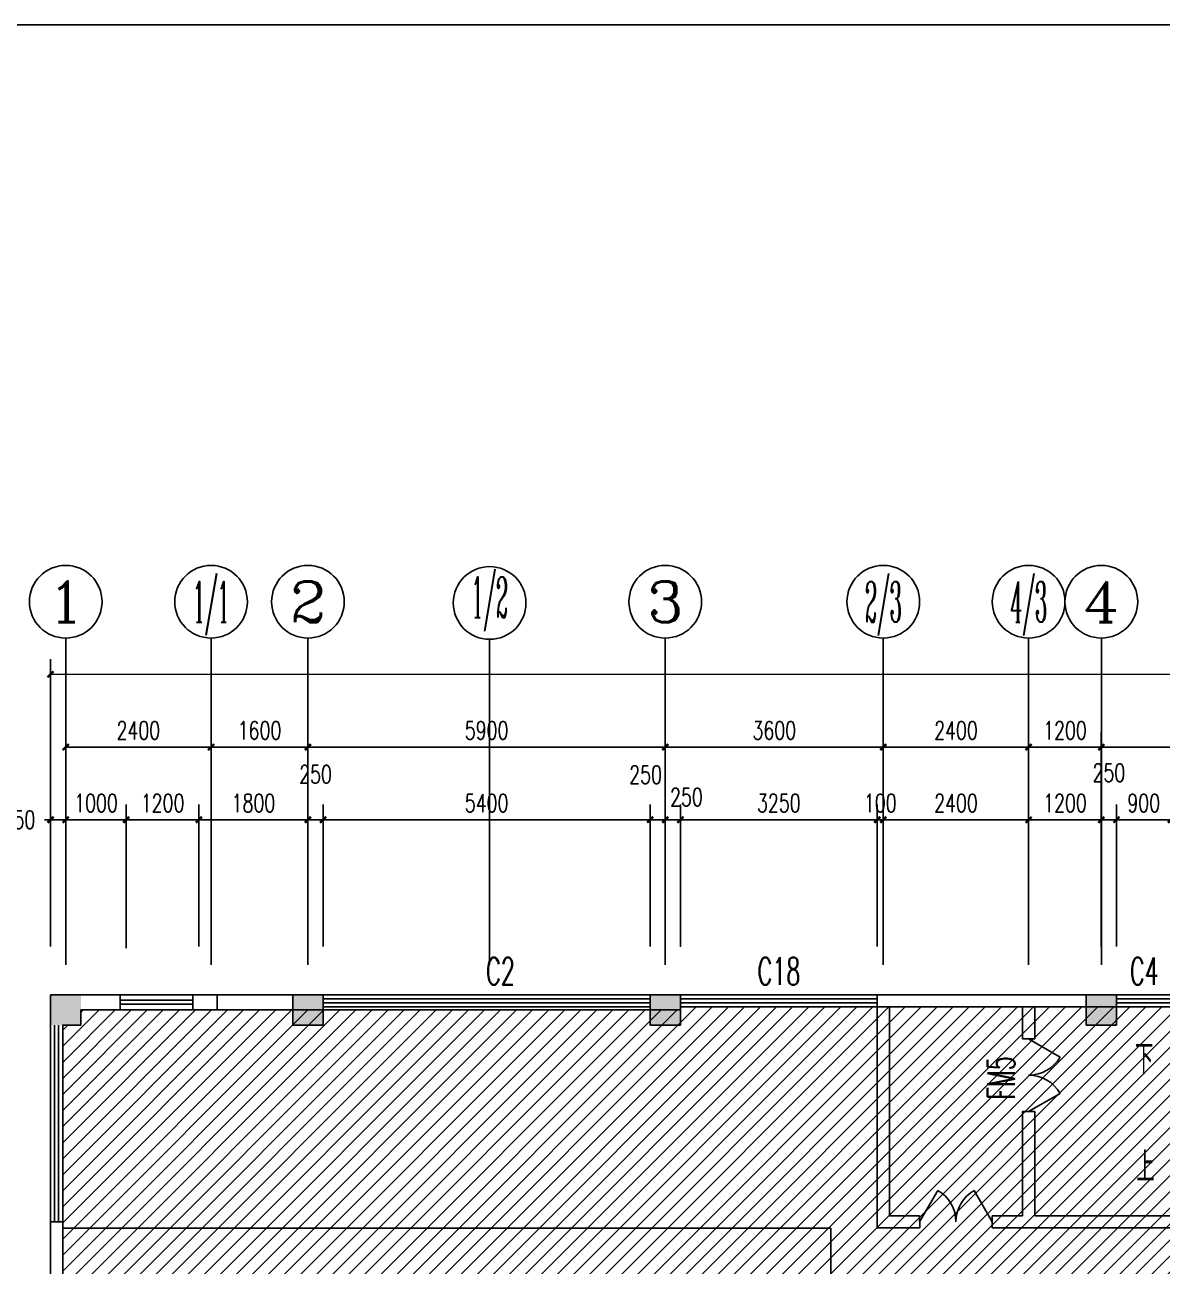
# Model space of a CAD drawing. Extents: x 392800 to 1041602, y -388882 to -94077.
# Drawn here: x 417702 to 436482, y -187086 to -166588 of the extents above; entities that cross this region are included whole.
import ezdxf
from ezdxf.enums import TextEntityAlignment as Align

# ---------------------------------------------------------------- set-up
doc = ezdxf.new("R2010")
doc.units = 0
doc.header["$LTSCALE"] = 1000
doc.header["$MEASUREMENT"] = 0
for name, color, linetype in [('AXIS_TEXT', 7, 'Continuous'), ('IBS-完成面', 2, 'Continuous'), ('IBS-轴号', 160, 'Continuous'), ('IBS－墙体', 6, 'Continuous'), ('IBS－外尺寸标注', 51, 'Continuous'), ('IBS－窗', 1, 'Continuous'), ('IDS－门', 3, 'Continuous'), ('PUB_HATCH', 8, 'Continuous'), ('PUB_TEXT', 7, 'Continuous'), ('WALL', 255, 'Continuous'), ('WINDOW_TEXT', 7, 'Continuous')]:
    doc.layers.add(name, color=color, linetype=linetype)
doc.styles.add('_HZFS', font='txt.shx', dxfattribs={"width": 0.6, "bigfont": 'HZFS.shx'})
doc.styles.add('_TCH_DIM_T3', font='SIMPLEX', dxfattribs={"width": 0.705882, "bigfont": 'GBCBIG'})
doc.styles.add('COMPLEX', font='COMPLEX')
doc.styles.add('SIMPLEX', font='SIMPLEX.SHX', dxfattribs={"width": 0.7})
doc.dimstyles.new('_TCH_ARCH&&100', dxfattribs={"dimtxt": 297.5, "dimasz": 100, "dimexe": 250, "dimexo": 300, "dimgap": 126.25, "dimtad": 1, "dimdec": 0, "dimzin": 0, "dimdsep": 46, "dimtxsty": '_TCH_DIM_T3', "dimblk": 'ARCHTICK', "dimcen": 0.09, "dimclrt": 7, "dimazin": 2, "dimtfac": 1, "dimtdec": 0, "dimtix": 1, "dimtmove": 2, "dimatfit": 3, "dimfxl": 1, "dimtolj": 1, "dimtzin": 0, "dimarcsym": 0})

# ---------------------------------------------------------------- blocks, each defined once
blk = doc.blocks.new('_AXISO')
blk.add_circle((0, 0), 0.5)
at = {"layer": 'AXIS_TEXT', "style": 'COMPLEX', "width": 1.041667}
blk.add_attdef('A', text='', height=0.56, dxfattribs=at).set_placement((-0.25, -0.28), (0.25, -0.28), align=Align.FIT)
blk = doc.blocks.new('_ArchTick')
at = {"color": 0, "linetype": 'ByBlock', "const_width": 0.4}
blk.add_lwpolyline([(-0.5, -0.5), (0.5, 0.5)], dxfattribs=at)
blk = doc.blocks.new('*D249')
at = {"layer": 'Defpoints', "color": 0, "transparency": 16777216}
for p in [(422377, -178514), (420777, -182109), (422377, -182109)]:
    blk.add_point(p, dxfattribs=at)
at = {"layer": 'IBS－外尺寸标注', "color": 0, "lineweight": -2, "transparency": 16777216}
for p, q in [((420777, -181809), (420777, -178264)), ((422377, -181809), (422377, -178264)), ((420777, -178514), (422377, -178514))]:
    blk.add_line(p, q, dxfattribs=at)
at = {"layer": 'IBS－外尺寸标注', "color": 0, "lineweight": -2, "transparency": 16777216, "xscale": 100, "yscale": 100, "zscale": 100, "rotation": 180}
blk.add_blockref('_ArchTick', (420777, -178514), dxfattribs=at)
at = {"layer": 'IBS－外尺寸标注', "color": 0, "lineweight": -2, "transparency": 16777216, "xscale": 100, "yscale": 100, "zscale": 100}
blk.add_blockref('_ArchTick', (422377, -178514), dxfattribs=at)
at = {"layer": 'IBS－外尺寸标注', "color": 7, "transparency": 16777216, "insert": (421577, -178239), "char_height": 297.5, "attachment_point": 5, "style": '_TCH_DIM_T3'}
blk.add_mtext('\\A1;1600', dxfattribs=at)
blk = doc.blocks.new('*D250')
at = {"layer": 'Defpoints', "color": 0, "transparency": 16777216}
for p in [(420777, -178514), (418377, -182109), (420777, -182109)]:
    blk.add_point(p, dxfattribs=at)
at = {"layer": 'IBS－外尺寸标注', "color": 0, "lineweight": -2, "transparency": 16777216}
for p, q in [((418377, -181809), (418377, -178264)), ((420777, -181809), (420777, -178264)), ((418377, -178514), (420777, -178514))]:
    blk.add_line(p, q, dxfattribs=at)
at = {"layer": 'IBS－外尺寸标注', "color": 0, "lineweight": -2, "transparency": 16777216, "xscale": 100, "yscale": 100, "zscale": 100, "rotation": 180}
blk.add_blockref('_ArchTick', (418377, -178514), dxfattribs=at)
at = {"layer": 'IBS－外尺寸标注', "color": 0, "lineweight": -2, "transparency": 16777216, "xscale": 100, "yscale": 100, "zscale": 100}
blk.add_blockref('_ArchTick', (420777, -178514), dxfattribs=at)
at = {"layer": 'IBS－外尺寸标注', "color": 7, "transparency": 16777216, "insert": (419577, -178239), "char_height": 297.5, "attachment_point": 5, "style": '_TCH_DIM_T3'}
blk.add_mtext('\\A1;2400', dxfattribs=at)
blk = doc.blocks.new('*D283')
at = {"layer": 'Defpoints', "color": 0, "transparency": 16777216}
for p in [(418127, -179714), (418127, -182109), (418377, -182109)]:
    blk.add_point(p, dxfattribs=at)
at = {"layer": 'IBS－外尺寸标注', "color": 0, "lineweight": -2, "transparency": 16777216}
for p, q in [((418127, -181809), (418127, -179464)), ((418377, -181809), (418377, -179464)), ((418127, -179714), (418027, -179714)), ((418377, -179714), (418127, -179714)), ((418377, -179714), (418477, -179714))]:
    blk.add_line(p, q, dxfattribs=at)
at = {"layer": 'IBS－外尺寸标注', "color": 0, "lineweight": -2, "transparency": 16777216, "xscale": 100, "yscale": 100, "zscale": 100}
blk.add_blockref('_ArchTick', (418127, -179714), dxfattribs=at)
at = {"layer": 'IBS－外尺寸标注', "color": 0, "lineweight": -2, "transparency": 16777216, "xscale": 100, "yscale": 100, "zscale": 100, "rotation": 180}
blk.add_blockref('_ArchTick', (418377, -179714), dxfattribs=at)
at = {"layer": 'IBS－外尺寸标注', "color": 7, "transparency": 16777216, "insert": (417605, -179714), "char_height": 297.5, "attachment_point": 5, "style": '_TCH_DIM_T3'}
blk.add_mtext('\\A1;250', dxfattribs=at)
blk = doc.blocks.new('_WBLK')
for p, q in [((-0.5, 0.5), (0.5, 0.5)), ((0.5, 0.167), (-0.5, 0.167)), ((0.5, -0.167), (-0.5, -0.167)), ((-0.5, -0.5), (0.5, -0.5))]:
    blk.add_line(p, q)
at = {"layer": 'WINDOW_TEXT', "style": 'SIMPLEX', "flags": 9}
blk.add_attdef('A', text='', height=1, dxfattribs=at).set_placement((0, 1.5), align=Align.MIDDLE)
blk = doc.blocks.new('*D291')
at = {"layer": 'Defpoints', "color": 0, "transparency": 16777216}
for p in [(436627, -179714), (435727, -182109), (436627, -182109)]:
    blk.add_point(p, dxfattribs=at)
at = {"layer": 'IBS－外尺寸标注', "color": 0, "lineweight": -2, "transparency": 16777216}
for p, q in [((435727, -181809), (435727, -179464)), ((436627, -181809), (436627, -179464)), ((435727, -179714), (436627, -179714))]:
    blk.add_line(p, q, dxfattribs=at)
at = {"layer": 'IBS－外尺寸标注', "color": 0, "lineweight": -2, "transparency": 16777216, "xscale": 100, "yscale": 100, "zscale": 100, "rotation": 180}
blk.add_blockref('_ArchTick', (435727, -179714), dxfattribs=at)
at = {"layer": 'IBS－外尺寸标注', "color": 0, "lineweight": -2, "transparency": 16777216, "xscale": 100, "yscale": 100, "zscale": 100}
blk.add_blockref('_ArchTick', (436627, -179714), dxfattribs=at)
at = {"layer": 'IBS－外尺寸标注', "color": 7, "transparency": 16777216, "insert": (436177, -179439), "char_height": 297.5, "attachment_point": 5, "style": '_TCH_DIM_T3'}
blk.add_mtext('\\A1;900', dxfattribs=at)
blk = doc.blocks.new('*D292')
at = {"layer": 'Defpoints', "color": 0, "transparency": 16777216}
for p in [(435727, -179714), (435477, -182109), (435727, -182109)]:
    blk.add_point(p, dxfattribs=at)
at = {"layer": 'IBS－外尺寸标注', "color": 0, "lineweight": -2, "transparency": 16777216}
for p, q in [((435477, -181809), (435477, -179464)), ((435727, -181809), (435727, -179464)), ((435477, -179714), (435377, -179714)), ((435477, -179714), (435727, -179714)), ((435727, -179714), (435827, -179714))]:
    blk.add_line(p, q, dxfattribs=at)
at = {"layer": 'IBS－外尺寸标注', "color": 0, "lineweight": -2, "transparency": 16777216, "xscale": 100, "yscale": 100, "zscale": 100}
blk.add_blockref('_ArchTick', (435477, -179714), dxfattribs=at)
at = {"layer": 'IBS－外尺寸标注', "color": 0, "lineweight": -2, "transparency": 16777216, "xscale": 100, "yscale": 100, "zscale": 100, "rotation": 180}
blk.add_blockref('_ArchTick', (435727, -179714), dxfattribs=at)
at = {"layer": 'IBS－外尺寸标注', "color": 7, "transparency": 16777216, "insert": (435602, -178939), "char_height": 297.5, "attachment_point": 5, "style": '_TCH_DIM_T3'}
blk.add_mtext('\\A1;250', dxfattribs=at)
blk = doc.blocks.new('*D293')
at = {"layer": 'Defpoints', "color": 0, "transparency": 16777216}
for p in [(435477, -179714), (434277, -182109), (435477, -182109)]:
    blk.add_point(p, dxfattribs=at)
at = {"layer": 'IBS－外尺寸标注', "color": 0, "lineweight": -2, "transparency": 16777216}
for p, q in [((434277, -181809), (434277, -179464)), ((435477, -181809), (435477, -179464)), ((434277, -179714), (435477, -179714))]:
    blk.add_line(p, q, dxfattribs=at)
at = {"layer": 'IBS－外尺寸标注', "color": 0, "lineweight": -2, "transparency": 16777216, "xscale": 100, "yscale": 100, "zscale": 100, "rotation": 180}
blk.add_blockref('_ArchTick', (434277, -179714), dxfattribs=at)
at = {"layer": 'IBS－外尺寸标注', "color": 0, "lineweight": -2, "transparency": 16777216, "xscale": 100, "yscale": 100, "zscale": 100}
blk.add_blockref('_ArchTick', (435477, -179714), dxfattribs=at)
at = {"layer": 'IBS－外尺寸标注', "color": 7, "transparency": 16777216, "insert": (434877, -179439), "char_height": 297.5, "attachment_point": 5, "style": '_TCH_DIM_T3'}
blk.add_mtext('\\A1;1200', dxfattribs=at)
blk = doc.blocks.new('*D294')
at = {"layer": 'Defpoints', "color": 0, "transparency": 16777216}
for p in [(431877, -179714), (431877, -182109), (434277, -182109)]:
    blk.add_point(p, dxfattribs=at)
at = {"layer": 'IBS－外尺寸标注', "color": 0, "lineweight": -2, "transparency": 16777216}
for p, q in [((431877, -181809), (431877, -179464)), ((434277, -181809), (434277, -179464)), ((434277, -179714), (431877, -179714))]:
    blk.add_line(p, q, dxfattribs=at)
at = {"layer": 'IBS－外尺寸标注', "color": 0, "lineweight": -2, "transparency": 16777216, "xscale": 100, "yscale": 100, "zscale": 100, "rotation": 180}
blk.add_blockref('_ArchTick', (431877, -179714), dxfattribs=at)
at = {"layer": 'IBS－外尺寸标注', "color": 0, "lineweight": -2, "transparency": 16777216, "xscale": 100, "yscale": 100, "zscale": 100}
blk.add_blockref('_ArchTick', (434277, -179714), dxfattribs=at)
at = {"layer": 'IBS－外尺寸标注', "color": 7, "transparency": 16777216, "insert": (433077, -179439), "char_height": 297.5, "attachment_point": 5, "style": '_TCH_DIM_T3'}
blk.add_mtext('\\A1;2400', dxfattribs=at)
blk = doc.blocks.new('*D295')
at = {"layer": 'Defpoints', "color": 0, "transparency": 16777216}
for p in [(428527, -179714), (428527, -182110), (431777, -182107)]:
    blk.add_point(p, dxfattribs=at)
at = {"layer": 'IBS－外尺寸标注', "color": 0, "lineweight": -2, "transparency": 16777216}
for p, q in [((428527, -181810), (428527, -179464)), ((431777, -181807), (431777, -179464)), ((431777, -179714), (428527, -179714))]:
    blk.add_line(p, q, dxfattribs=at)
at = {"layer": 'IBS－外尺寸标注', "color": 0, "lineweight": -2, "transparency": 16777216, "xscale": 100, "yscale": 100, "zscale": 100, "rotation": 180}
blk.add_blockref('_ArchTick', (428527, -179714), dxfattribs=at)
at = {"layer": 'IBS－外尺寸标注', "color": 0, "lineweight": -2, "transparency": 16777216, "xscale": 100, "yscale": 100, "zscale": 100}
blk.add_blockref('_ArchTick', (431777, -179714), dxfattribs=at)
at = {"layer": 'IBS－外尺寸标注', "color": 7, "transparency": 16777216, "insert": (430152, -179439), "char_height": 297.5, "attachment_point": 5, "style": '_TCH_DIM_T3'}
blk.add_mtext('\\A1;3250', dxfattribs=at)
blk = doc.blocks.new('*D296')
at = {"layer": 'Defpoints', "color": 0, "transparency": 16777216}
for p in [(431777, -179714), (431777, -182107), (431877, -182109)]:
    blk.add_point(p, dxfattribs=at)
at = {"layer": 'IBS－外尺寸标注', "color": 0, "lineweight": -2, "transparency": 16777216}
for p, q in [((431777, -181807), (431777, -179464)), ((431877, -181809), (431877, -179464)), ((431777, -179714), (431677, -179714)), ((431877, -179714), (431777, -179714)), ((431877, -179714), (431977, -179714))]:
    blk.add_line(p, q, dxfattribs=at)
at = {"layer": 'IBS－外尺寸标注', "color": 0, "lineweight": -2, "transparency": 16777216, "xscale": 100, "yscale": 100, "zscale": 100}
blk.add_blockref('_ArchTick', (431777, -179714), dxfattribs=at)
at = {"layer": 'IBS－外尺寸标注', "color": 0, "lineweight": -2, "transparency": 16777216, "xscale": 100, "yscale": 100, "zscale": 100, "rotation": 180}
blk.add_blockref('_ArchTick', (431877, -179714), dxfattribs=at)
at = {"layer": 'IBS－外尺寸标注', "color": 7, "transparency": 16777216, "insert": (431827, -179439), "char_height": 297.5, "attachment_point": 5, "style": '_TCH_DIM_T3'}
blk.add_mtext('\\A1;100', dxfattribs=at)
blk = doc.blocks.new('*D297')
at = {"layer": 'Defpoints', "color": 0, "transparency": 16777216}
for p in [(428527, -179714), (428277, -182109), (428527, -182110)]:
    blk.add_point(p, dxfattribs=at)
at = {"layer": 'IBS－外尺寸标注', "color": 0, "lineweight": -2, "transparency": 16777216}
for p, q in [((428277, -181809), (428277, -179464)), ((428527, -181810), (428527, -179464)), ((428277, -179714), (428177, -179714)), ((428277, -179714), (428527, -179714)), ((428527, -179714), (428627, -179714))]:
    blk.add_line(p, q, dxfattribs=at)
at = {"layer": 'IBS－外尺寸标注', "color": 0, "lineweight": -2, "transparency": 16777216, "xscale": 100, "yscale": 100, "zscale": 100}
blk.add_blockref('_ArchTick', (428277, -179714), dxfattribs=at)
at = {"layer": 'IBS－外尺寸标注', "color": 0, "lineweight": -2, "transparency": 16777216, "xscale": 100, "yscale": 100, "zscale": 100, "rotation": 180}
blk.add_blockref('_ArchTick', (428527, -179714), dxfattribs=at)
at = {"layer": 'IBS－外尺寸标注', "color": 7, "transparency": 16777216, "insert": (428627, -179340), "char_height": 297.5, "attachment_point": 5, "style": '_TCH_DIM_T3'}
blk.add_mtext('\\A1;250', dxfattribs=at)
blk = doc.blocks.new('*D298')
at = {"layer": 'Defpoints', "color": 0, "transparency": 16777216}
for p in [(428027, -179714), (428027, -182109), (428277, -182109)]:
    blk.add_point(p, dxfattribs=at)
at = {"layer": 'IBS－外尺寸标注', "color": 0, "lineweight": -2, "transparency": 16777216}
for p, q in [((428027, -181809), (428027, -179464)), ((428277, -181809), (428277, -179464)), ((428027, -179714), (427927, -179714)), ((428277, -179714), (428027, -179714)), ((428277, -179714), (428377, -179714))]:
    blk.add_line(p, q, dxfattribs=at)
at = {"layer": 'IBS－外尺寸标注', "color": 0, "lineweight": -2, "transparency": 16777216, "xscale": 100, "yscale": 100, "zscale": 100}
blk.add_blockref('_ArchTick', (428027, -179714), dxfattribs=at)
at = {"layer": 'IBS－外尺寸标注', "color": 0, "lineweight": -2, "transparency": 16777216, "xscale": 100, "yscale": 100, "zscale": 100, "rotation": 180}
blk.add_blockref('_ArchTick', (428277, -179714), dxfattribs=at)
at = {"layer": 'IBS－外尺寸标注', "color": 7, "transparency": 16777216, "insert": (427952, -178970), "char_height": 297.5, "attachment_point": 5, "style": '_TCH_DIM_T3'}
blk.add_mtext('\\A1;250', dxfattribs=at)
blk = doc.blocks.new('*D299')
at = {"layer": 'Defpoints', "color": 0, "transparency": 16777216}
for p in [(431877, -178514), (431877, -182109), (434277, -182109)]:
    blk.add_point(p, dxfattribs=at)
at = {"layer": 'IBS－外尺寸标注', "color": 0, "lineweight": -2, "transparency": 16777216}
for p, q in [((431877, -181809), (431877, -178264)), ((434277, -181809), (434277, -178264)), ((434277, -178514), (431877, -178514))]:
    blk.add_line(p, q, dxfattribs=at)
at = {"layer": 'IBS－外尺寸标注', "color": 0, "lineweight": -2, "transparency": 16777216, "xscale": 100, "yscale": 100, "zscale": 100, "rotation": 180}
blk.add_blockref('_ArchTick', (431877, -178514), dxfattribs=at)
at = {"layer": 'IBS－外尺寸标注', "color": 0, "lineweight": -2, "transparency": 16777216, "xscale": 100, "yscale": 100, "zscale": 100}
blk.add_blockref('_ArchTick', (434277, -178514), dxfattribs=at)
at = {"layer": 'IBS－外尺寸标注', "color": 7, "transparency": 16777216, "insert": (433077, -178239), "char_height": 297.5, "attachment_point": 5, "style": '_TCH_DIM_T3'}
blk.add_mtext('\\A1;2400', dxfattribs=at)
blk = doc.blocks.new('*D300')
at = {"layer": 'Defpoints', "color": 0, "transparency": 16777216}
for p in [(434277, -178514), (434277, -182109), (435477, -182109)]:
    blk.add_point(p, dxfattribs=at)
at = {"layer": 'IBS－外尺寸标注', "color": 0, "lineweight": -2, "transparency": 16777216}
for p, q in [((434277, -181809), (434277, -178264)), ((435477, -181809), (435477, -178264)), ((435477, -178514), (434277, -178514))]:
    blk.add_line(p, q, dxfattribs=at)
at = {"layer": 'IBS－外尺寸标注', "color": 0, "lineweight": -2, "transparency": 16777216, "xscale": 100, "yscale": 100, "zscale": 100, "rotation": 180}
blk.add_blockref('_ArchTick', (434277, -178514), dxfattribs=at)
at = {"layer": 'IBS－外尺寸标注', "color": 0, "lineweight": -2, "transparency": 16777216, "xscale": 100, "yscale": 100, "zscale": 100}
blk.add_blockref('_ArchTick', (435477, -178514), dxfattribs=at)
at = {"layer": 'IBS－外尺寸标注', "color": 7, "transparency": 16777216, "insert": (434877, -178239), "char_height": 297.5, "attachment_point": 5, "style": '_TCH_DIM_T3'}
blk.add_mtext('\\A1;1200', dxfattribs=at)
blk = doc.blocks.new('_DBLK1')
for p, q in [((-0.5, 0), (-0.25, -0.433)), ((0.5, 0), (0.25, -0.433))]:
    blk.add_line(p, q)
for centre, start, end in [((-0.5, 0), 300, 0), ((0.5, 0), 180, 240)]:
    blk.add_arc(centre, 0.5, start, end)
at = {"layer": 'WINDOW_TEXT', "style": 'SIMPLEX', "flags": 9}
blk.add_attdef('A', text='', height=1, dxfattribs=at).set_placement((0, 1.5), align=Align.MIDDLE)
blk = doc.blocks.new('*D302')
at = {"layer": 'Defpoints', "color": 0, "transparency": 16777216}
for p in [(422627, -179714), (422377, -182109), (422627, -182109)]:
    blk.add_point(p, dxfattribs=at)
at = {"layer": 'IBS－外尺寸标注', "color": 0, "lineweight": -2, "transparency": 16777216}
for p, q in [((422377, -181809), (422377, -179464)), ((422627, -181809), (422627, -179464)), ((422377, -179714), (422277, -179714)), ((422377, -179714), (422627, -179714)), ((422627, -179714), (422727, -179714))]:
    blk.add_line(p, q, dxfattribs=at)
at = {"layer": 'IBS－外尺寸标注', "color": 0, "lineweight": -2, "transparency": 16777216, "xscale": 100, "yscale": 100, "zscale": 100}
blk.add_blockref('_ArchTick', (422377, -179714), dxfattribs=at)
at = {"layer": 'IBS－外尺寸标注', "color": 0, "lineweight": -2, "transparency": 16777216, "xscale": 100, "yscale": 100, "zscale": 100, "rotation": 180}
blk.add_blockref('_ArchTick', (422627, -179714), dxfattribs=at)
at = {"layer": 'IBS－外尺寸标注', "color": 7, "transparency": 16777216, "insert": (422502, -178964), "char_height": 297.5, "attachment_point": 5, "style": '_TCH_DIM_T3'}
blk.add_mtext('\\A1;250', dxfattribs=at)
blk = doc.blocks.new('*D306')
at = {"layer": 'Defpoints', "color": 0, "transparency": 16777216}
for p in [(420577, -179714), (420577, -182109), (422377, -182109)]:
    blk.add_point(p, dxfattribs=at)
at = {"layer": 'IBS－外尺寸标注', "color": 0, "lineweight": -2, "transparency": 16777216}
for p, q in [((420577, -181809), (420577, -179464)), ((422377, -181809), (422377, -179464)), ((422377, -179714), (420577, -179714))]:
    blk.add_line(p, q, dxfattribs=at)
at = {"layer": 'IBS－外尺寸标注', "color": 0, "lineweight": -2, "transparency": 16777216, "xscale": 100, "yscale": 100, "zscale": 100, "rotation": 180}
blk.add_blockref('_ArchTick', (420577, -179714), dxfattribs=at)
at = {"layer": 'IBS－外尺寸标注', "color": 0, "lineweight": -2, "transparency": 16777216, "xscale": 100, "yscale": 100, "zscale": 100}
blk.add_blockref('_ArchTick', (422377, -179714), dxfattribs=at)
at = {"layer": 'IBS－外尺寸标注', "color": 7, "transparency": 16777216, "insert": (421477, -179439), "char_height": 297.5, "attachment_point": 5, "style": '_TCH_DIM_T3'}
blk.add_mtext('\\A1;1800', dxfattribs=at)
blk = doc.blocks.new('*D307')
at = {"layer": 'Defpoints', "color": 0, "transparency": 16777216}
for p in [(419377, -179714), (418377, -182109), (419377, -182134)]:
    blk.add_point(p, dxfattribs=at)
at = {"layer": 'IBS－外尺寸标注', "color": 0, "lineweight": -2, "transparency": 16777216}
for p, q in [((418377, -181809), (418377, -179464)), ((419377, -181834), (419377, -179464)), ((418377, -179714), (419377, -179714))]:
    blk.add_line(p, q, dxfattribs=at)
at = {"layer": 'IBS－外尺寸标注', "color": 0, "lineweight": -2, "transparency": 16777216, "xscale": 100, "yscale": 100, "zscale": 100, "rotation": 180}
blk.add_blockref('_ArchTick', (418377, -179714), dxfattribs=at)
at = {"layer": 'IBS－外尺寸标注', "color": 0, "lineweight": -2, "transparency": 16777216, "xscale": 100, "yscale": 100, "zscale": 100}
blk.add_blockref('_ArchTick', (419377, -179714), dxfattribs=at)
at = {"layer": 'IBS－外尺寸标注', "color": 7, "transparency": 16777216, "insert": (418877, -179439), "char_height": 297.5, "attachment_point": 5, "style": '_TCH_DIM_T3'}
blk.add_mtext('\\A1;1000', dxfattribs=at)
blk = doc.blocks.new('*D308')
at = {"layer": 'Defpoints', "color": 0, "transparency": 16777216}
for p in [(428027, -179714), (422627, -182109), (428027, -182109)]:
    blk.add_point(p, dxfattribs=at)
at = {"layer": 'IBS－外尺寸标注', "color": 0, "lineweight": -2, "transparency": 16777216}
for p, q in [((422627, -181809), (422627, -179464)), ((428027, -181809), (428027, -179464)), ((422627, -179714), (428027, -179714))]:
    blk.add_line(p, q, dxfattribs=at)
at = {"layer": 'IBS－外尺寸标注', "color": 0, "lineweight": -2, "transparency": 16777216, "xscale": 100, "yscale": 100, "zscale": 100, "rotation": 180}
blk.add_blockref('_ArchTick', (422627, -179714), dxfattribs=at)
at = {"layer": 'IBS－外尺寸标注', "color": 0, "lineweight": -2, "transparency": 16777216, "xscale": 100, "yscale": 100, "zscale": 100}
blk.add_blockref('_ArchTick', (428027, -179714), dxfattribs=at)
at = {"layer": 'IBS－外尺寸标注', "color": 7, "transparency": 16777216, "insert": (425327, -179439), "char_height": 297.5, "attachment_point": 5, "style": '_TCH_DIM_T3'}
blk.add_mtext('\\A1;5400', dxfattribs=at)
blk = doc.blocks.new('*D309')
at = {"layer": 'Defpoints', "color": 0, "transparency": 16777216}
for p in [(419377, -179714), (419377, -182109), (420577, -182109)]:
    blk.add_point(p, dxfattribs=at)
at = {"layer": 'IBS－外尺寸标注', "color": 0, "lineweight": -2, "transparency": 16777216}
for p, q in [((419377, -181809), (419377, -179464)), ((420577, -181809), (420577, -179464)), ((420577, -179714), (419377, -179714))]:
    blk.add_line(p, q, dxfattribs=at)
at = {"layer": 'IBS－外尺寸标注', "color": 0, "lineweight": -2, "transparency": 16777216, "xscale": 100, "yscale": 100, "zscale": 100, "rotation": 180}
blk.add_blockref('_ArchTick', (419377, -179714), dxfattribs=at)
at = {"layer": 'IBS－外尺寸标注', "color": 0, "lineweight": -2, "transparency": 16777216, "xscale": 100, "yscale": 100, "zscale": 100}
blk.add_blockref('_ArchTick', (420577, -179714), dxfattribs=at)
at = {"layer": 'IBS－外尺寸标注', "color": 7, "transparency": 16777216, "insert": (419977, -179439), "char_height": 297.5, "attachment_point": 5, "style": '_TCH_DIM_T3'}
blk.add_mtext('\\A1;1200', dxfattribs=at)
blk = doc.blocks.new('*D312')
at = {"layer": 'Defpoints', "color": 0, "transparency": 16777216}
for p in [(422377, -178514), (422377, -182109), (428277, -182109)]:
    blk.add_point(p, dxfattribs=at)
at = {"layer": 'IBS－外尺寸标注', "color": 0, "lineweight": -2, "transparency": 16777216}
for p, q in [((422377, -181809), (422377, -178264)), ((428277, -181809), (428277, -178264)), ((428277, -178514), (422377, -178514))]:
    blk.add_line(p, q, dxfattribs=at)
at = {"layer": 'IBS－外尺寸标注', "color": 0, "lineweight": -2, "transparency": 16777216, "xscale": 100, "yscale": 100, "zscale": 100, "rotation": 180}
blk.add_blockref('_ArchTick', (422377, -178514), dxfattribs=at)
at = {"layer": 'IBS－外尺寸标注', "color": 0, "lineweight": -2, "transparency": 16777216, "xscale": 100, "yscale": 100, "zscale": 100}
blk.add_blockref('_ArchTick', (428277, -178514), dxfattribs=at)
at = {"layer": 'IBS－外尺寸标注', "color": 7, "transparency": 16777216, "insert": (425327, -178239), "char_height": 297.5, "attachment_point": 5, "style": '_TCH_DIM_T3'}
blk.add_mtext('\\A1;5900', dxfattribs=at)
blk = doc.blocks.new('*D313')
at = {"layer": 'Defpoints', "color": 0, "transparency": 16777216}
for p in [(428277, -178514), (428277, -182109), (431877, -182109)]:
    blk.add_point(p, dxfattribs=at)
at = {"layer": 'IBS－外尺寸标注', "color": 0, "lineweight": -2, "transparency": 16777216}
for p, q in [((428277, -181809), (428277, -178264)), ((431877, -181809), (431877, -178264)), ((431877, -178514), (428277, -178514))]:
    blk.add_line(p, q, dxfattribs=at)
at = {"layer": 'IBS－外尺寸标注', "color": 0, "lineweight": -2, "transparency": 16777216, "xscale": 100, "yscale": 100, "zscale": 100, "rotation": 180}
blk.add_blockref('_ArchTick', (428277, -178514), dxfattribs=at)
at = {"layer": 'IBS－外尺寸标注', "color": 0, "lineweight": -2, "transparency": 16777216, "xscale": 100, "yscale": 100, "zscale": 100}
blk.add_blockref('_ArchTick', (431877, -178514), dxfattribs=at)
at = {"layer": 'IBS－外尺寸标注', "color": 7, "transparency": 16777216, "insert": (430077, -178239), "char_height": 297.5, "attachment_point": 5, "style": '_TCH_DIM_T3'}
blk.add_mtext('\\A1;3600', dxfattribs=at)
blk = doc.blocks.new('*D314')
at = {"layer": 'Defpoints', "color": 0, "transparency": 16777216}
for p in [(435477, -178514), (435477, -182109), (442677, -182109)]:
    blk.add_point(p, dxfattribs=at)
at = {"layer": 'IBS－外尺寸标注', "color": 0, "lineweight": -2, "transparency": 16777216}
for p, q in [((435477, -181809), (435477, -178264)), ((442677, -181809), (442677, -178264)), ((442677, -178514), (435477, -178514))]:
    blk.add_line(p, q, dxfattribs=at)
at = {"layer": 'IBS－外尺寸标注', "color": 0, "lineweight": -2, "transparency": 16777216, "xscale": 100, "yscale": 100, "zscale": 100, "rotation": 180}
blk.add_blockref('_ArchTick', (435477, -178514), dxfattribs=at)
at = {"layer": 'IBS－外尺寸标注', "color": 0, "lineweight": -2, "transparency": 16777216, "xscale": 100, "yscale": 100, "zscale": 100}
blk.add_blockref('_ArchTick', (442677, -178514), dxfattribs=at)
at = {"layer": 'IBS－外尺寸标注', "color": 7, "transparency": 16777216, "insert": (439077, -178239), "char_height": 297.5, "attachment_point": 5, "style": '_TCH_DIM_T3'}
blk.add_mtext('\\A1;7200', dxfattribs=at)
blk = doc.blocks.new('*D316')
at = {"layer": 'Defpoints', "color": 0, "transparency": 16777216}
for p in [(418127, -177314), (418127, -182109), (458277, -182105)]:
    blk.add_point(p, dxfattribs=at)
at = {"layer": 'IBS－外尺寸标注', "color": 0, "lineweight": -2, "transparency": 16777216}
for p, q in [((418127, -181809), (418127, -177064)), ((458277, -181805), (458277, -177060)), ((458277, -177310), (418127, -177314))]:
    blk.add_line(p, q, dxfattribs=at)
at = {"layer": 'IBS－外尺寸标注', "color": 0, "lineweight": -2, "transparency": 16777216, "xscale": 100, "yscale": 100, "zscale": 100}
for p, rotation in [((418127, -177314), 180.0059572382766), ((458277, -177310), 0.005957238276517174)]:
    blk.add_blockref('_ArchTick', p, dxfattribs=dict(at, rotation=rotation))
at = {"layer": 'IBS－外尺寸标注', "color": 7, "transparency": 16777216, "insert": (438202, -177037), "char_height": 297.5, "attachment_point": 5, "rotation": 0.006, "style": '_TCH_DIM_T3'}
blk.add_mtext('\\A1;40150', dxfattribs=at)
blk = doc.blocks.new('_FZH')
blk.add_solid([(0.5, 0.5), (0.5, -0.5), (-0.5, 0.5), (-0.5, -0.5)])

msp = doc.modelspace()

# ---------------------------------------------------------------- hatches: boundary and pattern name
at = {"layer": 'PUB_HATCH'}
h = msp.add_hatch(dxfattribs=at)
h.set_pattern_fill('ANSI31', color=256, scale=1500)
h.set_pattern_definition([(45, (-77226.94, -982.49), (-132.58252, 132.58252), [])])
h.paths.add_polyline_path([(442577.2, -190904.3), (442577.2, -198705), (442202.2, -198705), (442202.2, -199155), (450002.2, -199155), (450002.2, -198705), (450377.2, -198705), (450377.2, -190905), (450377.2, -183105), (450227.2, -183105), (450227.2, -182805), (428527.2, -182805), (428527.2, -182855), (428027.2, -182855), (422127.2, -182855), (418627.2, -182855), (418627.2, -183105), (418327.2, -183105), (418327.2, -190905.7)])
h.paths.add_polyline_path([(448473.2, -216505), (448473.2, -212605), (442927.2, -212605), (442927.2, -212955), (435227.2, -212955), (435227.2, -216505)])

# ---------------------------------------------------------------- linework, layer by layer
at = {"layer": 'IBS-完成面'}
msp.add_lwpolyline([(392799.5, -166588.4), (484085.2, -166588.4), (484085.2, -248691), (392799.5, -248691)], close=True, dxfattribs=at)
at = {"layer": 'IBS-轴号'}
for p, q in [((418377.2, -176714.1), (418377.2, -182109.2)), ((420777.2, -176714.1), (420777.2, -182109.2)), ((422377.2, -176714.1), (422377.2, -182109.2)), ((425377.2, -176734.9), (425377.2, -182109.2)), ((428277.2, -176714.1), (428277.2, -182109.2)), ((431877.2, -176714.1), (431877.2, -182109.2)), ((434277.2, -176714.1), (434277.2, -182109.2)), ((435477.2, -176714.1), (435477.2, -182109.2))]:
    msp.add_line(p, q, dxfattribs=at)
at = {"layer": 'IBS－墙体'}
for p, q in [((418127.2, -182605), (419277.2, -182605)), ((419277.2, -182855), (419277.2, -182605)), ((420477.2, -182605), (422627.2, -182605)), ((420477.2, -182855), (420477.2, -182605)), ((420877.2, -182605), (420677.2, -182605)), ((420877.2, -182605), (420877.2, -182855)), ((431777.2, -183005), (431777.2, -182605)), ((431777.2, -182605), (435727.2, -182605)), ((431977.2, -186255), (431977.2, -182805)), ((431977.2, -182805), (434177.2, -182805)), ((434177.2, -183332), (434177.2, -182805)), ((434377.2, -182805), (435227.2, -182805)), ((434377.2, -183332), (434377.2, -182805)), ((418627.2, -182855), (419277.2, -182855)), ((420477.2, -182855), (422127.2, -182855)), ((431777.2, -183005), (431777.2, -186455)), ((434177.2, -183332), (434377.2, -183332)), ((434177.2, -184532), (434377.2, -184532)), ((434177.2, -186255), (434177.2, -184532)), ((434377.2, -186255), (434377.2, -184532)), ((431977.2, -186255), (432477.2, -186255)), ((432477.7, -186455), (432477.2, -186255)), ((433677.2, -186255), (434177.2, -186255)), ((433677.2, -186455), (433677.2, -186255)), ((434377.2, -186255), (442577.2, -186255)), ((418127.2, -186355), (418127.2, -187955)), ((418127.2, -186355), (418327.2, -186355)), ((418327.2, -187955), (418327.2, -186355)), ((431010.6, -186456.4), (418327.2, -186456.4)), ((431010.6, -187554.6), (431010.6, -186456.4)), ((431977.2, -186455), (431777.2, -186455)), ((431977.2, -186455), (432477.7, -186453.5)), ((433677.2, -186455), (442777.2, -186455))]:
    msp.add_line(p, q, dxfattribs=at)
for points in [[(422127.2, -182605), (422627.2, -182605), (422627.2, -183105), (422127.2, -183105)], [(428027.2, -182605), (428527.2, -182605), (428527.2, -183105), (428027.2, -183105)], [(435227.2, -182605), (435727.2, -182605), (435727.2, -183105), (435227.2, -183105)]]:
    msp.add_lwpolyline(points, close=True, dxfattribs=at)
at = {"layer": 'IBS－窗'}
for p, q in [((419277.2, -182605), (420477.2, -182605)), ((422627.2, -182605), (428027.2, -182605)), ((428527.2, -182605), (431777.2, -182605)), ((419277.2, -182691.7), (420477.2, -182691.7)), ((419277.2, -182758.3), (420477.2, -182758.3)), ((422627.2, -182671.7), (428027.2, -182671.7)), ((422627.2, -182738.3), (428027.2, -182738.3)), ((422627.2, -182805), (428027.2, -182805)), ((428527.2, -182671.7), (431777.2, -182671.7)), ((428527.2, -182738.3), (431777.2, -182738.3)), ((428527.2, -182805), (431777.2, -182805)), ((419277.2, -182855), (420477.2, -182855)), ((418127.2, -183105), (418127.2, -186355)), ((418193.8, -183105), (418193.8, -186355)), ((418260.5, -183105), (418260.5, -186355)), ((418327.2, -183105), (418327.2, -186355))]:
    msp.add_line(p, q, dxfattribs=at)
at = {"layer": 'PUB_HATCH'}
msp.add_lwpolyline([(418327.2, -186456.4), (418327.2, -183105), (418627.2, -183105), (418627.2, -182855), (422127.2, -182855), (428027.2, -182855), (428527.2, -182855), (428527.2, -182805), (450227.2, -182805), (450227.2, -183105), (450377.2, -183105), (450377.2, -190905), (450377.2, -198705), (450002.2, -198705), (450002.2, -199155), (442202.2, -199155), (442202.2, -198705), (442577.2, -198705), (442577.2, -190904.3), (418327.2, -190905.7)], dxfattribs=at)
at = {"layer": 'WALL'}
msp.add_line((418127.2, -182605), (418127.2, -183105), dxfattribs=at)

# ---------------------------------------------------------------- block references
at = {"layer": 'IBS-轴号'}
ref = msp.add_blockref('_AXISO', (418377.2, -176114.1), dxfattribs=dict(at, xscale=-1200, yscale=1200, zscale=1200, rotation=180))
ref.add_attrib('A', '1', dxfattribs={"layer": 'AXIS_TEXT', "height": 672, "style": 'COMPLEX', "width": 2.083333}).set_placement((418077.2, -176450.1), (418677.2, -176450.1), align=Align.FIT)
ref = msp.add_blockref('_AXISO', (420777.2, -176114.1), dxfattribs=dict(at, xscale=-1200, yscale=1200, zscale=1200, rotation=180))
ref.add_attrib('A', '1/1', dxfattribs={"layer": 'AXIS_TEXT', "height": 672, "style": 'COMPLEX', "width": 0.407609}).set_placement((420477.2, -176450.1), (421077.2, -176450.1), align=Align.FIT)
ref = msp.add_blockref('_AXISO', (422377.2, -176114.1), dxfattribs=dict(at, xscale=-1200, yscale=1200, zscale=1200, rotation=180))
ref.add_attrib('A', '2', dxfattribs={"layer": 'AXIS_TEXT', "height": 672, "style": 'COMPLEX', "width": 1.339286}).set_placement((422077.2, -176450.1), (422677.2, -176450.1), align=Align.FIT)
ref = msp.add_blockref('_AXISO', (425377.2, -176134.9), dxfattribs=dict(at, xscale=-1200, yscale=1200, zscale=1200, rotation=180))
ref.add_attrib('A', '1/2', dxfattribs={"layer": 'AXIS_TEXT', "height": 672, "style": 'COMPLEX', "width": 0.367647}).set_placement((425077.2, -176374.9), (425677.2, -176374.9), align=Align.FIT)
ref = msp.add_blockref('_AXISO', (428277.2, -176114.1), dxfattribs=dict(at, xscale=-1200, yscale=1200, zscale=1200, rotation=180))
ref.add_attrib('A', '3', dxfattribs={"layer": 'AXIS_TEXT', "height": 672, "style": 'COMPLEX', "width": 1.339286}).set_placement((427977.2, -176450.1), (428577.2, -176450.1), align=Align.FIT)
ref = msp.add_blockref('_AXISO', (431877.2, -176114.1), dxfattribs=dict(at, xscale=-1200, yscale=1200, zscale=1200, rotation=180))
ref.add_attrib('A', '2/3', dxfattribs={"layer": 'AXIS_TEXT', "height": 672, "style": 'COMPLEX', "width": 0.334821}).set_placement((431577.2, -176450.1), (432177.2, -176450.1), align=Align.FIT)
ref = msp.add_blockref('_AXISO', (434277.2, -176114.1), dxfattribs=dict(at, xscale=-1200, yscale=1200, zscale=1200, rotation=180))
ref.add_attrib('A', '4/3', dxfattribs={"layer": 'AXIS_TEXT', "height": 672, "style": 'COMPLEX', "width": 0.328947}).set_placement((433977.2, -176450.1), (434577.2, -176450.1), align=Align.FIT)
ref = msp.add_blockref('_AXISO', (435477.2, -176114.1), dxfattribs=dict(at, xscale=-1200, yscale=1200, zscale=1200, rotation=180))
ref.add_attrib('A', '4', dxfattribs={"layer": 'AXIS_TEXT', "height": 672, "style": 'COMPLEX', "width": 1.171875}).set_placement((435177.2, -176450.1), (435777.2, -176450.1), align=Align.FIT)
at = {"layer": 'IBS－墙体', "xscale": 1200, "yscale": 1200, "zscale": 1200, "rotation": 90}
msp.add_blockref('_DBLK1', (434277.2, -183932), dxfattribs=at)
at = {"layer": 'IBS－窗', "xscale": 900, "yscale": 200, "zscale": 900}
msp.add_blockref('_WBLK', (436177.2, -182705), dxfattribs=at)
at = {"layer": 'IDS－门', "xscale": 1200, "yscale": 1200, "zscale": 1200, "rotation": 180}
msp.add_blockref('_DBLK1', (433077.2, -186355), dxfattribs=at)
at = {"layer": 'PUB_HATCH', "xscale": 500, "yscale": 500, "zscale": 500}
for p in [(418377.2, -182855), (422377.2, -182855), (428277.2, -182855), (435477.2, -182855)]:
    msp.add_blockref('_FZH', p, dxfattribs=at)

# ---------------------------------------------------------------- texts
at = {"layer": 'PUB_TEXT', "ltscale": 2, "style": '_HZFS', "width": 0.6}
for s, p in [('C2', (425319.2, -182441.5)), ('C18', (429800.8, -182441.5)), ('C4', (435949.1, -182441.5))]:
    msp.add_text(s, height=450, dxfattribs=at).set_placement(p)
at = {"layer": 'PUB_TEXT', "style": '_HZFS', "width": 0.6}
for s, p in [('下', (436033.4, -183924.6)), ('上', (436056, -185698))]:
    msp.add_text(s, height=500, dxfattribs=at).set_placement(p)
at = {"layer": 'PUB_TEXT', "ltscale": 2, "style": '_HZFS', "width": 0.6}
msp.add_text('FM5', height=450, rotation=90, dxfattribs=at).set_placement((434049.2, -184337))

# ---------------------------------------------------------------- dimensions: what is measured, and where the dimension line sits
at = {"layer": 'IBS－外尺寸标注'}
dim = msp.add_aligned_dim(p1=(458277.2, -182105), p2=(418127.2, -182109.2), distance=-4795, dimstyle='_TCH_ARCH&&100', dxfattribs=at)
dim.commit()
dim.dimension.update_dxf_attribs({"geometry": '*D316', "text_midpoint": (438201.6, -177037)})
for base, p1, p2, picture, middle in [((420777.2, -178514.1), (418377.2, -182109.2), (420777.2, -182109.2), '*D250', (419577.2, -178239.1)), ((422377.2, -178514.1), (420777.2, -182109.2), (422377.2, -182109.2), '*D249', (421577.2, -178239.1)), ((431877.2, -178514.1), (434277.2, -182109.2), (431877.2, -182109.2), '*D299', (433077.2, -178239.1)), ((434277.2, -178514.1), (435477.2, -182109.2), (434277.2, -182109.2), '*D300', (434877.2, -178239.1)), ((419377.2, -179714.1), (418377.2, -182109.2), (419377.2, -182134.2), '*D307', (418877.2, -179439.1)), ((420577.2, -179714.1), (422377.2, -182109.2), (420577.2, -182109.2), '*D306', (421477.2, -179439.1)), ((428527.2, -179714.1), (431777.2, -182106.9), (428527.2, -182110.3), '*D295', (430152.2, -179439.1)), ((431777.2, -179714.1), (431877.2, -182109.2), (431777.2, -182106.9), '*D296', (431827.2, -179439.1)), ((431877.2, -179714.1), (434277.2, -182109.2), (431877.2, -182109.2), '*D294', (433077.2, -179439.1)), ((435477.2, -179714.1), (434277.2, -182109.2), (435477.2, -182109.2), '*D293', (434877.2, -179439.1)), ((436627.2, -179714.1), (435727.2, -182109.2), (436627.2, -182109.2), '*D291', (436177.2, -179439.1))]:
    dim = msp.add_linear_dim(base=base, p1=p1, p2=p2, dimstyle='_TCH_ARCH&&100', dxfattribs=at)
    dim.commit()
    dim.dimension.update_dxf_attribs({"geometry": picture, "text_midpoint": middle})
for base, p1, p2, picture, middle in [((422377.2, -178514.1), (428277.2, -182109.2), (422377.2, -182109.2), '*D312', (425327.2, -178239.1)), ((428277.2, -178514.1), (431877.2, -182109.2), (428277.2, -182109.2), '*D313', (430077.2, -178239.1)), ((435477.2, -178514.1), (442677.2, -182109.2), (435477.2, -182109.2), '*D314', (439077.2, -178239.1)), ((419377.2, -179714.1), (420577.2, -182109.2), (419377.2, -182109.2), '*D309', (419977.2, -179439.1)), ((428027.2, -179714.1), (422627.2, -182109.2), (428027.2, -182109.2), '*D308', (425327.2, -179439.1))]:
    dim = msp.add_linear_dim(base=base, p1=p1, p2=p2, angle=180, dimstyle='_TCH_ARCH&&100', dxfattribs=at)
    dim.commit()
    dim.dimension.update_dxf_attribs({"geometry": picture, "text_midpoint": middle})
for base, p1, p2, picture, middle in [((422627.2, -179714.1), (422377.2, -182109.2), (422627.2, -182109.2), '*D302', (422502.2, -178964.1)), ((428027.2, -179714.1), (428277.2, -182109.2), (428027.2, -182109.2), '*D298', (427952.3, -178969.7)), ((435727.2, -179714.1), (435477.2, -182109.2), (435727.2, -182109.2), '*D292', (435602.2, -178939.1)), ((428527.2, -179714.1), (428277.2, -182109.2), (428527.2, -182110.3), '*D297', (428627.1, -179340.4)), ((418127.2, -179714.1), (418377.2, -182109.2), (418127.2, -182109.2), '*D283', (417604.6, -179714.1))]:
    dim = msp.add_linear_dim(base=base, p1=p1, p2=p2, dimstyle='_TCH_ARCH&&100', dxfattribs=at)
    dim.commit()
    dim.dimension.update_dxf_attribs({"geometry": picture, "text_midpoint": middle, "dimtype": 160})

doc.saveas('drawing.dxf')
